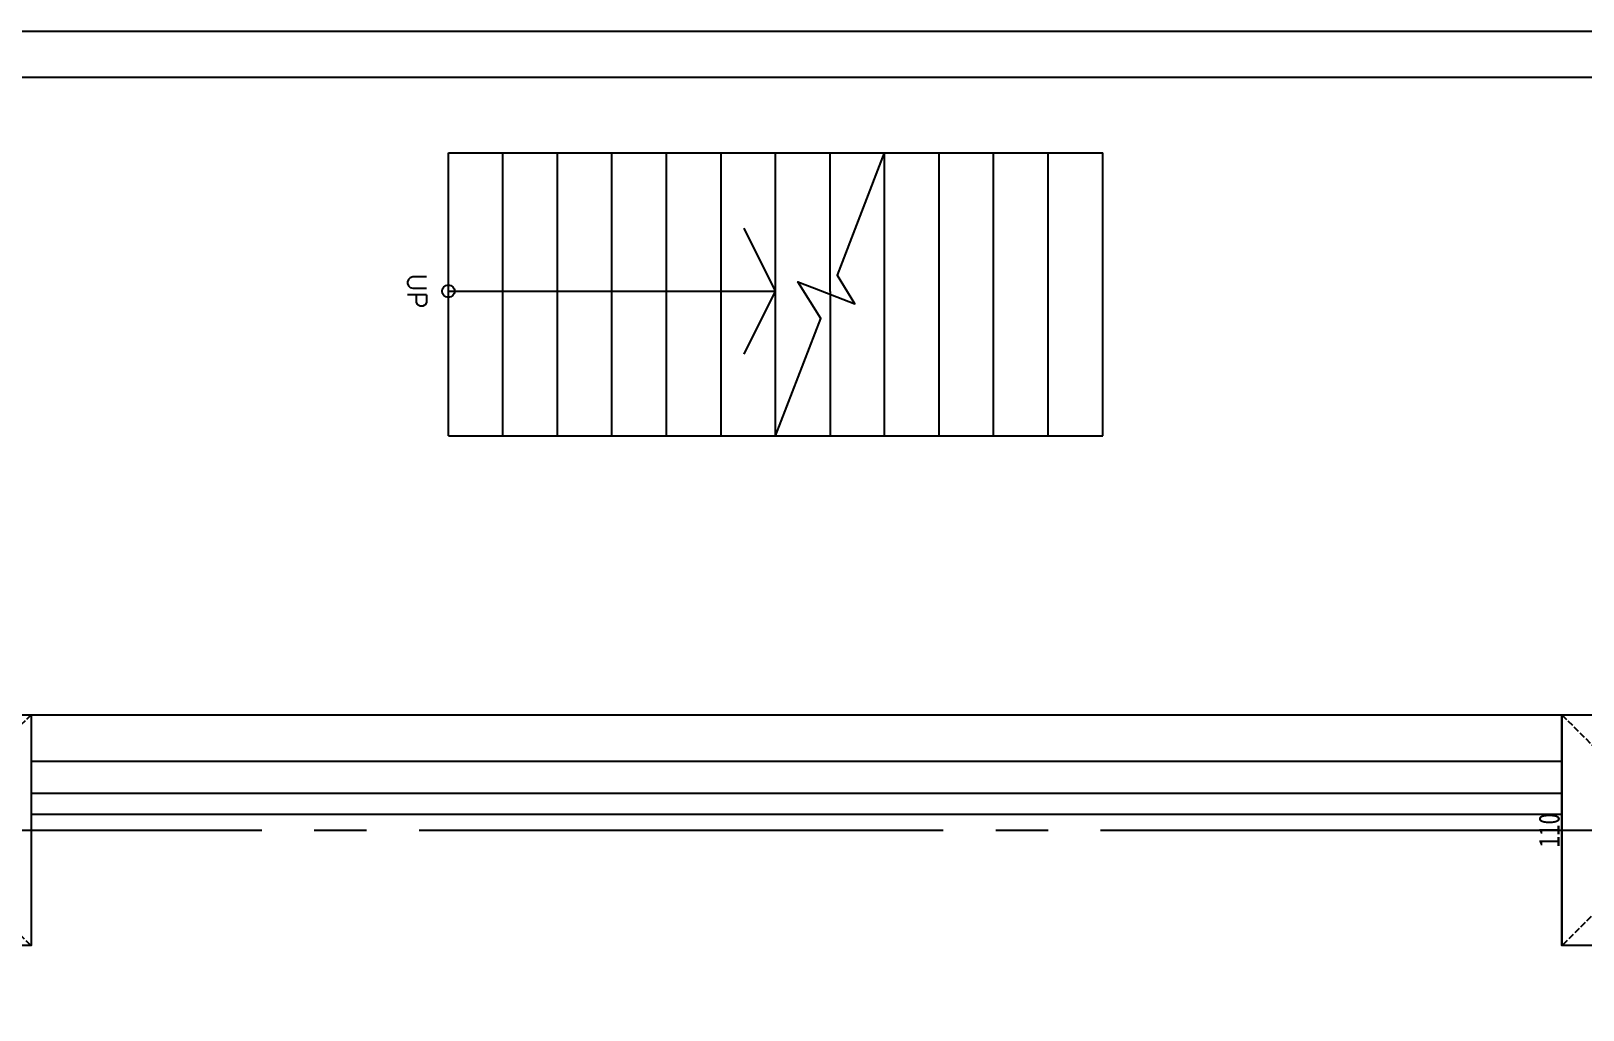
# Model space of a CAD drawing. Extents: x -3080 to 28500, y -1326 to 31609.
# Drawn here: x 6895 to 7635, y 8914 to 9381 of the extents above; entities that cross this region are included whole.
import ezdxf
from ezdxf.enums import TextEntityAlignment as Align

# ---------------------------------------------------------------- set-up
doc = ezdxf.new("R2010")
doc.units = 0
doc.header["$LTSCALE"] = 100
doc.linetypes.add('X-S-FAB-L05$0$COL-CEN-LIN', pattern=[3.25, 2.5, -0.25, 0.25, -0.25])
doc.linetypes.add('X-S-FAB-L05$0$HIDDEN', pattern=[0.4, 0.3, -0.1])
for name, color, linetype in [('0-xref', 8, 'Continuous'), ('188K-SM-03-F05-ARCH-PA-Y2257103$0$K-岩棉 2hr 3.5-非抗', 53, 'Continuous'), ('X-S-FAB-L05$0$0-arr', 8, 'Continuous'), ('X-S-FAB-L05$0$0-stc', 8, 'Continuous'), ('X-S-FAB-L05$0$12', 8, 'Continuous'), ('X-S-FAB-L05$0$AREA', 8, 'Continuous'), ('X-S-FAB-L05$0$BEAM', 8, 'Continuous'), ('X-S-FAB-L05$0$BLOCK', 8, 'Continuous'), ('X-S-FAB-L05$0$CCL', 8, 'X-S-FAB-L05$0$COL-CEN-LIN'), ('X-S-FAB-L05$0$COL', 8, 'Continuous'), ('X-S-FAB-L05$0$S-FNDN', 8, 'Continuous'), ('X-S-FAB-L05$0$SLAB', 8, 'Continuous'), ('X-S-FAB-L05$0$ST', 8, 'Continuous'), ('X-S-FAB-L05$0$TXT', 8, 'Continuous'), ('X-S-FAB-L05$0$WALL-RC', 8, 'Continuous')]:
    doc.layers.add(name, color=color, linetype=linetype)
doc.styles.add('X-S-FAB-L05$0$CHINA', font='simplex.shx', dxfattribs={"width": 0.75, "bigfont": 'chineset.shx'})
doc.styles.add('X-S-FAB-L05$0$DIM', font='', dxfattribs={"width": 0.8})
doc.styles.get('X-S-FAB-L05$0$DIM').set_extended_font_data('MingLiU')
doc.dimstyles.new('X-S-FAB-L05$0$JJP_005_defpoint', dxfattribs={"dimtxt": 20, "dimasz": 0.5, "dimexe": 0.5, "dimexo": 0.5, "dimgap": 0.5, "dimtad": 1, "dimdsep": 46, "dimtxsty": 'X-S-FAB-L05$0$DIM', "dimblk": 'X-S-FAB-L05$0$_None', "dimcen": 10, "dimclrd": 256, "dimclre": 256, "dimclrt": 256, "dimadec": 0, "dimazin": 0, "dimtfac": 1, "dimtix": 1, "dimtmove": 2, "dimatfit": 3, "dimldrblk": 'X-S-FAB-L05$0$_None', "dimfxl": 0.5, "dimtolj": 1, "dimtzin": 0, "dimarcsym": 0})

# ---------------------------------------------------------------- blocks, each defined once
blk = doc.blocks.new('*D174')
at = {"layer": 'DefPoints', "lineweight": -2, "transparency": 16777216}
blk.add_line((0, 0), (110, 0), dxfattribs=at)
at = {"layer": 'DefPoints', "color": 0, "transparency": 16777216}
for p in [(0, 0), (110, 0), (110, 0)]:
    blk.add_point(p, dxfattribs=at)
at = {"layer": 'DefPoints', "transparency": 16777216, "insert": (55, 6.07), "char_height": 10, "attachment_point": 5, "style": 'X-S-FAB-L05$0$DIM'}
blk.add_mtext('\\A1;110', dxfattribs=at)
blk = doc.blocks.new('X-S-FAB-L05$0$_None')
blk = doc.blocks.new('*D175')
at = {"layer": 'DefPoints', "lineweight": -2, "transparency": 16777216}
blk.add_line((0, 0), (0, -110), dxfattribs=at)
at = {"layer": 'DefPoints', "color": 0, "transparency": 16777216}
for p in [(0, 0), (0, -110), (0, -110)]:
    blk.add_point(p, dxfattribs=at)
at = {"layer": 'DefPoints', "transparency": 16777216, "insert": (-6.07, -55), "char_height": 10, "attachment_point": 5, "rotation": 90, "style": 'X-S-FAB-L05$0$DIM'}
blk.add_mtext('\\A1;110', dxfattribs=at)
blk = doc.blocks.new('*U61')
blk.add_lwpolyline([(0, 0.5), (1.501, 0.5), (1.808, 0.09), (1.808, 0.3), (1.808, 0.818), (2.05, 0.5, 0.234256), (2.051, 0.5), (3.617, 0.5)], format="xyb")
blk = doc.blocks.new('X-S-FAB-L05$0$板_3_2', base_point=(11935, 9055))
at = {"layer": 'X-S-FAB-L05$0$S-FNDN', "color": 15, "lineweight": 0, "flags": 128}
blk.add_lwpolyline([(11935, 9055), (4350, 9055), (4350, 7470), (9330, 7470), (9330, -55), (11935, -55), (11935, 4530), (11070, 4530), (11070, 5003), (11935, 5003)], close=True, dxfattribs=at)
blk = doc.blocks.new('188K-SM-03-F05-ARCH-PA-Y2257103')
at = {"layer": '188K-SM-03-F05-ARCH-PA-Y2257103$0$K-岩棉 2hr 3.5-非抗'}
for p, q in [((7625, 9017.5, 0), (6895, 9017.5, 0)), ((7625, 9007.5, 0), (6895, 9007.5, 0))]:
    blk.add_line(p, q, dxfattribs=at)
blk = doc.blocks.new('*U59')
at = {"layer": 'DefPoints', "linetype": 'X-S-FAB-L05$0$HIDDEN', "ltscale": 0.1}
for p, q in [((110, 0), (0, -110)), ((0, 0), (110, -110))]:
    blk.add_line(p, q, dxfattribs=at)
at = {"layer": 'X-S-FAB-L05$0$COL', "ltscale": 0.1}
blk.add_lwpolyline([(0, 0), (110, 0), (110, -110), (0, -110)], close=True, dxfattribs=at)
at = {"layer": 'DefPoints'}
dim = blk.add_linear_dim(base=(110, 0), p1=(0, 0), p2=(110, 0), dimstyle='X-S-FAB-L05$0$JJP_005_defpoint', override={"dimtxt": 10}, dxfattribs=at)
dim.commit()
dim.dimension.update_dxf_attribs({"geometry": '*D174', "text_midpoint": (55, 6.067)})
dim = blk.add_linear_dim(base=(0, -110), p1=(0, 0), p2=(0, -110), angle=90, dimstyle='X-S-FAB-L05$0$JJP_005_defpoint', override={"dimtxt": 10}, dxfattribs=at)
dim.commit()
dim.dimension.update_dxf_attribs({"geometry": '*D175', "text_midpoint": (-6.067, -55)})
blk = doc.blocks.new('X-S-FAB-L05$0$FAB2-L05')
at = {"layer": 'X-S-FAB-L05$0$CCL'}
blk.add_line((-26880, 9720), (1210, 9720), dxfattribs=at)
at = {"layer": 'X-S-FAB-L05$0$BEAM'}
blk.add_blockref('*U59', (-18535, 9775), dxfattribs=at)
blk = doc.blocks.new('X-S-FAB-L05')
at = {"layer": 'X-S-FAB-L05$0$0-arr', "color": 4}
blk.add_lwpolyline([(7235, 9227), (7250, 9257), (7235, 9287)], dxfattribs=at)
blk.add_circle((7094, 9257), 3, dxfattribs=at)
at = {"layer": 'X-S-FAB-L05$0$12'}
blk.add_lwpolyline([(7094, 9257), (7250, 9257)], dxfattribs=at)
at = {"layer": 'X-S-FAB-L05$0$AREA'}
for p, q in [((7302, 9323), (7406, 9323)), ((7302, 9188), (7302, 9323)), ((7328, 9188), (7328, 9323)), ((7354, 9188), (7354, 9323)), ((7380, 9188), (7380, 9323)), ((7406, 9188), (7406, 9323)), ((7276, 9256.906), (7276, 9188)), ((7250, 9188), (7406, 9188))]:
    blk.add_line(p, q, dxfattribs=at)
at = {"layer": 'X-S-FAB-L05$0$ST'}
for p, q in [((7094, 9323), (7302, 9323)), ((7094, 9188), (7094, 9323)), ((7120, 9188), (7120, 9323)), ((7146, 9188), (7146, 9323)), ((7172, 9188), (7172, 9323)), ((7198, 9188), (7198, 9323)), ((7224, 9188), (7224, 9323)), ((7250, 9188), (7250, 9323)), ((7276, 9256.906), (7276, 9323)), ((7094, 9188), (7250, 9188))]:
    blk.add_line(p, q, dxfattribs=at)
at = {"layer": 'X-S-FAB-L05$0$WALL-RC'}
for p, q in [((6810, 9381), (7710, 9381)), ((6832, 9359), (7688, 9359)), ((6895, 9055), (7625, 9055)), ((6895, 9055), (7625, 9055)), ((6895, 9033), (7625, 9033)), ((6895, 9033), (7625, 9033))]:
    blk.add_line(p, q, dxfattribs=at)
at = {"layer": 'X-S-FAB-L05$0$0-stc', "xscale": -40.00000000000001, "yscale": 40.00000000000001, "zscale": 40.00000000000001, "rotation": 248.9340569765193}
blk.add_blockref('*U61', (7231.337, 9195.189), dxfattribs=at)
at = {"layer": 'X-S-FAB-L05$0$BEAM'}
for p in [(6785, 9055), (7625, 9055)]:
    blk.add_blockref('*U59', p, dxfattribs=at)
at = {"layer": 'X-S-FAB-L05$0$BLOCK'}
blk.add_blockref('X-S-FAB-L05$0$FAB2-L05', (26160, -720), dxfattribs=at)
at = {"layer": 'X-S-FAB-L05$0$SLAB', "color": 15, "lineweight": 0}
blk.add_blockref('X-S-FAB-L05$0$板_3_2', (11935, 9055), dxfattribs=at)
at = {"layer": 'X-S-FAB-L05$0$TXT', "style": 'X-S-FAB-L05$0$CHINA'}
blk.add_text('UP', height=9, rotation=270, dxfattribs=at).set_placement((7079, 9257, 0), align=Align.MIDDLE_CENTER)

msp = doc.modelspace()

# ---------------------------------------------------------------- block references
at = {"layer": '0-xref'}
for name in ['X-S-FAB-L05', '188K-SM-03-F05-ARCH-PA-Y2257103']:
    msp.add_blockref(name, (0, 0), dxfattribs=at)

doc.saveas('drawing.dxf')
